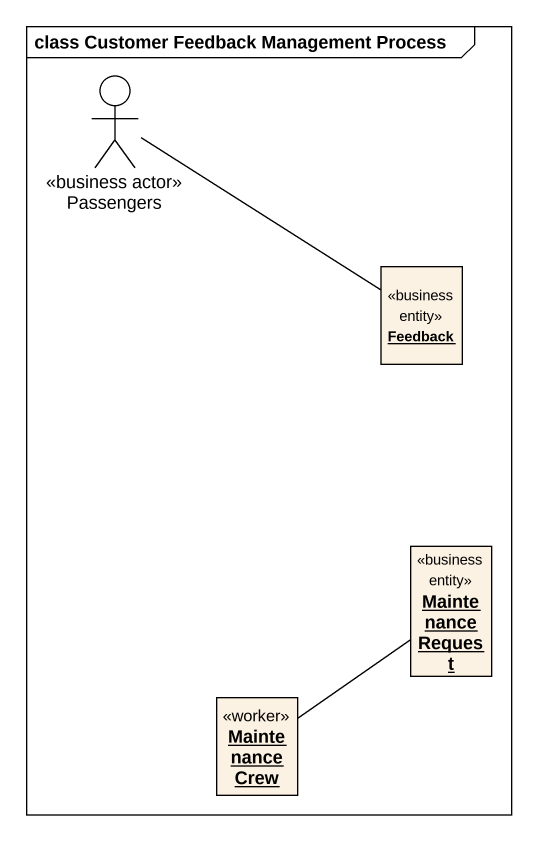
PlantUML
@startuml
mainframe class Customer Feedback Management Process
allowmixing
hide circle
hide empty members
actor Passengers <<business actor>>
object Feedback <<business entity>>
object "Maintenance Request" as Maintenance_Request <<business entity>>
object "Maintenance Crew" as Maintenance_Crew <<worker>>
Passengers -right- Feedback
Maintenance_Crew -up- Maintenance_Request
@enduml
